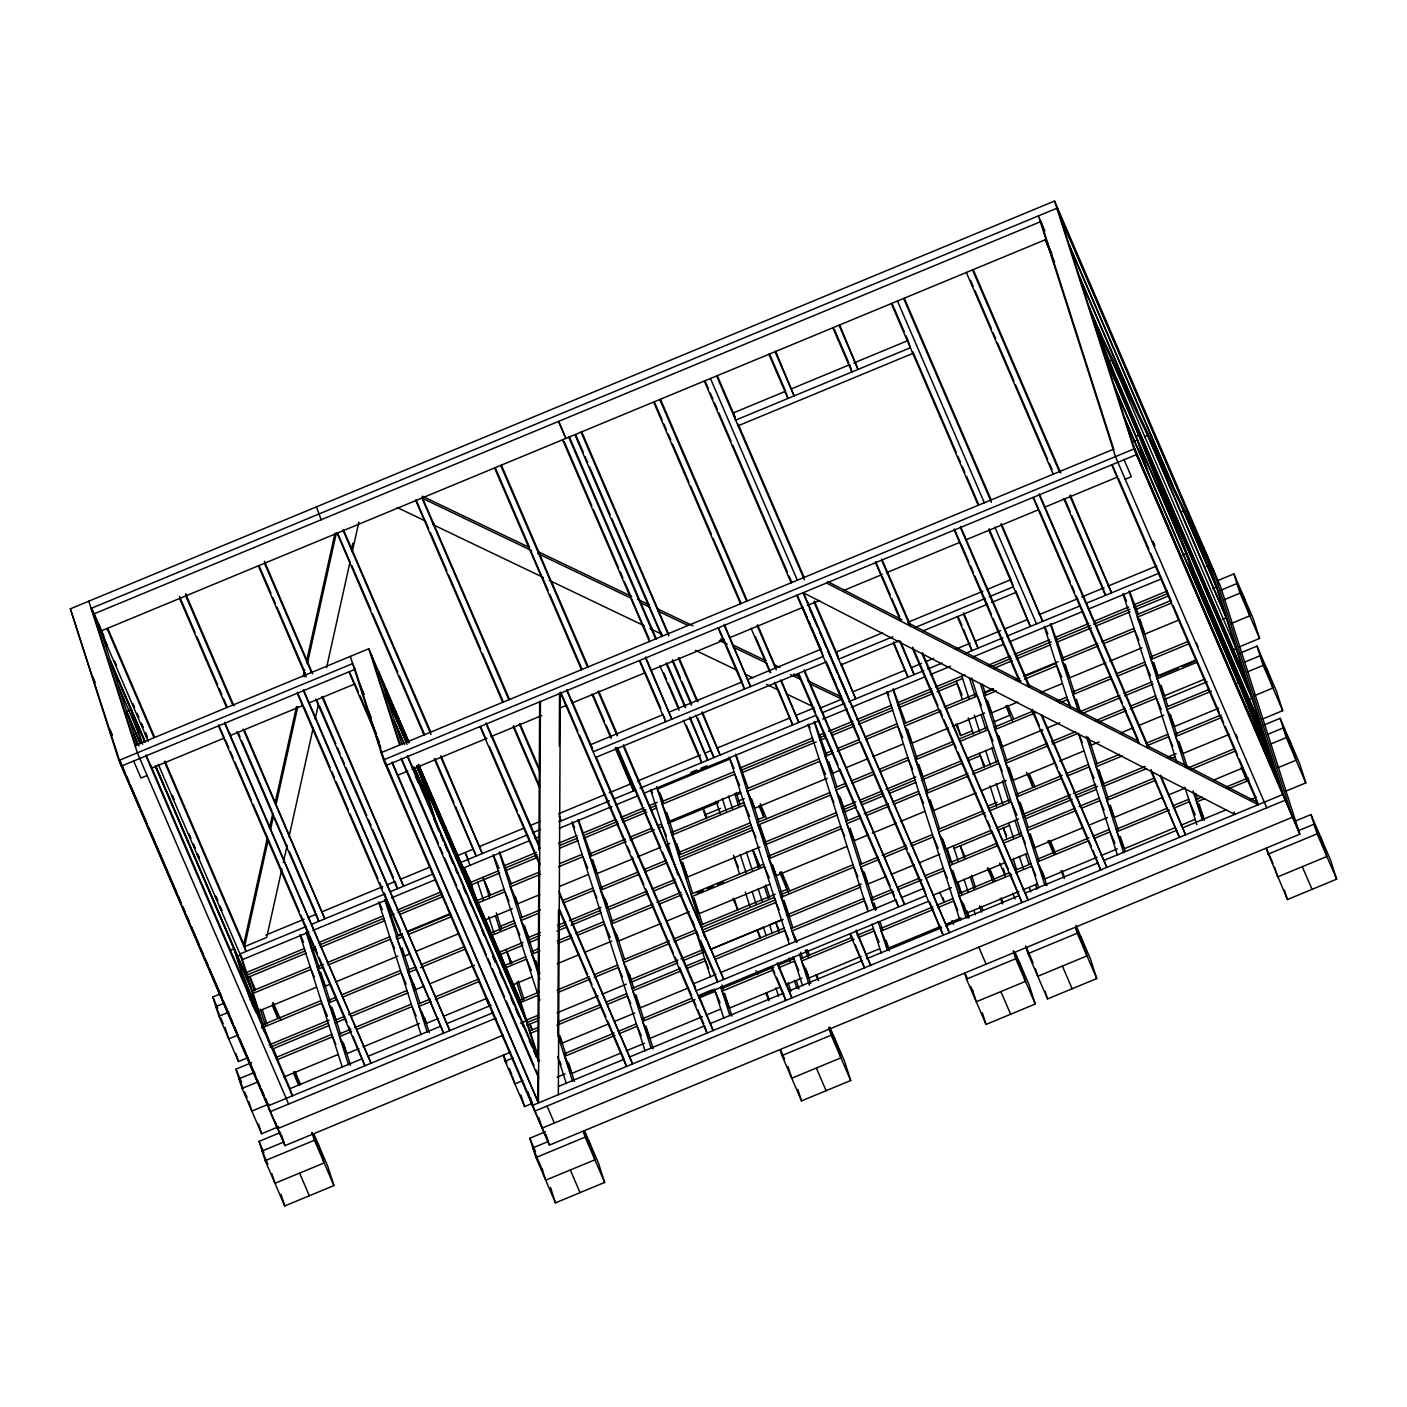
<?xml version="1.0" encoding="UTF-8"?>
<svg xmlns="http://www.w3.org/2000/svg" width="1407" height="1407" viewBox="0 0 1407 1407"><rect width="100%" height="100%" fill="white"/><g stroke="black" fill="none" stroke-linecap="round" stroke-linejoin="round"><path stroke-width="1.5" d="M537.685 1100.52L537.826 1072.011M537.879 1061.036L538.863 861.436M538.916 850.074L539.655 701.319M392.078 763.016L538.459 1102.93L540.446 701.548M557.875 1033.055L558.473 910.223M559.283 745.728L559.546 693.088M558.35 1094.681L560.32 693.299M164.39 761.715L246.102 951.431L243.78 944.22L267.541 837.147M269.44 828.582L272.765 813.598M275.139 802.887L296.525 706.525M303.191 676.538L304.615 670.119M306.515 661.554L335.024 533.06M267.84 841.685L244.554 946.612L266.679 937.449L281.892 868.928M270.689 828.846L273.538 815.99M275.913 805.296L297.774 706.789M304.422 676.802L305.372 672.528M307.289 663.963L336.273 533.341M351.451 549.592L352.876 543.172M283.317 862.509L287.116 845.378M289.015 836.813L313.251 727.595M315.15 719.03L318.474 704.045M326.565 667.639L349.851 562.712M352.225 552.001L358.873 522.015M503.301 1035.147L277.496 1128.713L118.909 760.466L70.35 608.826L1054.547 201.043L1220.432 586.279L1299.822 834.193L549.398 1145.122L383.478 759.903L350.343 656.401M93.548 614.068L1041.057 221.479M100.882 631.075L1046.351 239.313M785.546 391.269L733.346 412.902L735.65 420.13L910.347 347.74L908.605 342.323M791.561 388.789L849.793 364.659L851.903 371.958L832.874 327.778M853.82 362.988L908.025 340.529M738.095 425.793L912.774 353.421M127.246 711.203L130.921 709.673L141.544 742.826M134.544 734.049L138.238 732.519L118.434 685.93M135.054 745.604L368.792 648.75L408.98 742.052M118.909 760.466L352.647 663.612L355.092 669.292L121.354 766.129L70.35 608.826M1108.628 361.194L1111.706 359.928L1236.049 648.662L1232.374 650.192M146.047 754.908L151.727 768.116L224.047 738.165M230.08 735.65L302.523 705.646M308.555 703.148L354.828 683.96M147.119 775.486L140.964 778.036L133.647 761.029M1135.607 436.592L1138.685 435.308L1105.568 358.398M1113.148 449.378L381.174 752.675L435.59 879.023M1144.542 436.698L1147.62 435.414L1226.183 617.866L1222.507 619.397M1133.673 441.675L1137.366 440.145L1146.529 468.742M383.478 759.903L1133.936 448.956L1054.547 201.043M397.776 775.222L407.924 771.018M411.97 769.348L486.998 738.253M491.061 736.582L541.748 715.565M560.004 708.02L566.071 705.487M572.157 702.972L645.162 672.722M651.248 670.207L724.236 639.956M730.321 637.441L803.309 607.191M807.372 605.52L819.542 600.472M843.866 590.395L882.4 574.425M886.445 572.755L959.451 542.504M965.519 539.989L1038.524 509.739M1044.61 507.223L1117.598 476.973M1125.248 479.259L1131.386 476.709L1124.07 459.72M663.453 714.492L590.799 744.602L593.121 751.813L823.165 656.489L821.442 651.072M669.503 711.977L742.157 681.885L724.816 641.733M748.207 679.37L820.861 649.278M882.488 632.851L836.303 651.986L838.607 659.197L892.829 636.738M908.588 622.035L982.877 591.239M986.887 589.586L1010.982 579.596L1013.304 586.825L989.209 596.797M1180.455 512.183L1183.533 510.917L1216.316 587.053L1212.641 588.583M595.548 757.476L825.61 662.169M914.919 627.592L985.181 598.467M841.052 664.86L899.478 640.66L914.128 674.639L900.621 641.434M923.379 630.758L987.626 604.131M991.654 602.46L1015.748 592.488M265.835 935.075L304.088 919.228M308.133 917.557L316.188 914.216M322.221 911.718L382.651 886.674M386.679 885.003L394.734 881.661M400.766 879.164L428.977 867.486M457.169 855.808L473.35 849.089M479.435 846.574L524.055 828.09M530.122 825.575L540.27 821.371M558.526 813.809L605.168 794.48M609.213 792.792L631.532 783.558M637.6 781.043L700.475 754.996M704.52 753.308L710.605 750.793M716.691 748.26L789.696 718.027M795.782 715.495L814.037 707.932M852.554 691.98L905.281 670.119M911.367 667.604L921.497 663.4M925.56 661.73L933.668 658.37M955.986 649.119L970.179 643.245M976.265 640.713L1000.588 630.635M1004.651 628.964L1026.952 619.713M1039.122 614.666L1077.656 598.714M1081.702 597.025L1104.003 587.792M1108.065 586.103L1156.73 565.948M1182.478 554.974L1186.171 553.443L1195.317 582.041M230.203 950.27L233.896 948.74L250.464 1000.535M819.982 708.196L841.843 699.138L810.239 683.995M239.946 953.981L306.409 926.439M312.46 923.942L384.955 893.902M391.005 891.387L433.303 873.87M459.473 863.019L526.359 835.301M532.444 832.786L540.552 829.427M558.808 821.864L609.495 800.864M613.558 799.176L635.858 789.943M639.921 788.254L816.341 715.161M822.427 712.645L844.728 703.394M848.79 701.706L923.819 670.629M927.881 668.941L942.074 663.066M964.375 653.815L1002.91 637.863M1006.955 636.175L1079.96 605.925M1086.046 603.41L1159.051 573.159M236.64 956.707L240.333 955.195M690.855 772.461L696.905 769.963M700.932 768.292L706.982 765.777M308.854 932.102L242.391 959.644L158.235 764.265M312.882 930.449L387.4 899.565M391.427 897.895L435.73 879.533M461.918 868.682L528.803 840.981M534.889 838.449L538.934 836.778M559.212 828.371L611.939 806.528M616.002 804.839L638.303 795.606M644.388 793.091L818.786 720.824M822.831 719.135L847.172 709.058M851.235 707.387L924.223 677.136M930.308 674.604L950.587 666.215M972.905 656.963L1003.314 644.371M1009.399 641.838L1082.405 611.588M1088.49 609.073L1161.478 578.822M1206.186 566.265L1209.264 564.981L1094.417 323.592L1277.064 776.734M245.838 972.8L304.528 948.476M318.404 942.725L383.144 915.904M397.02 910.153L441.605 891.686M504.075 865.797L536.348 852.413M558.526 843.233L577.151 835.512M582.727 833.208L615.668 819.56M621.015 817.344L644.072 807.794M649.243 805.648L657.315 802.307M740.064 768.011L812.63 737.936M818.681 735.439L824.731 732.941M828.53 731.359L852.923 721.246M856.916 719.593L891.458 705.276M897.473 702.797L931.575 688.656M935.602 686.985L964.885 674.868M988.101 665.247L1010.261 656.067M1014.289 654.396L1049.64 639.745M1055.655 637.248L1088.807 623.512M1094.171 621.296L1128.713 606.98M1134.728 604.482L1167.353 590.975M661.448 801.832L734.014 771.757M246.841 975.104L305.389 950.833M311.334 948.371L315.379 946.7M319.407 945.029L384.023 918.261M389.968 915.799L394.101 914.093M398.023 912.457L442.484 894.043M468.584 883.227L498.905 870.669M504.867 868.189L537.175 854.805M559.3 845.642L577.468 838.115M585.505 834.773L617.761 821.424M621.771 819.753L645.989 809.728M649.964 808.075L656.067 805.543M740.838 770.42L813.439 740.346M819.454 737.848L825.522 735.333M831.555 732.836L853.732 723.638M859.765 721.14L892.02 707.774M898.018 705.294L932.349 691.066M938.311 688.603L962.581 678.543M990.897 666.812L1011.44 658.3M1015.502 656.612L1051.31 641.785M1055.338 640.115L1090.618 625.482M1093.608 624.251L1129.856 609.231M1133.884 607.56L1168.127 593.385M246.753 977.865L306.163 953.243M312.213 950.745L316.241 949.074M320.286 947.403L384.797 920.67M400.925 913.987L443.258 896.452M499.678 873.061L471.468 884.757L476.709 900.99M505.729 870.564L537.949 857.215M560.109 848.034L578.224 840.524M584.274 838.009L618.517 823.834M622.545 822.163L646.71 812.156M650.738 810.485L656.788 807.97M741.7 772.795L816.218 741.911M820.246 740.24L826.296 737.743M832.328 735.245L854.489 726.065M858.516 724.394L892.759 710.201M898.792 707.703L933.034 693.51M937.062 691.839L957.2 683.503L962.089 694.829M993.94 668.272L1012.213 660.71M1016.259 659.021L1050.783 644.723M1056.868 642.208L1091.392 627.891M1095.455 626.221L1129.979 611.904M1136.065 609.389L1168.549 595.935M247.949 1057.624L238.487 1061.546L218.964 1016.223L212.809 996.965L220.67 993.711M1218.145 580.423L1233.886 573.898L1253.408 619.203L1259.564 638.461L1238.758 647.097M1136.627 614.753L1170.888 600.56M1171.662 602.97L1137.384 617.163L1144.718 634.152L1178.978 619.959M252.117 991.056L310.226 966.978M509.527 884.405L539.76 871.865M559.933 863.511L582.111 854.33M824.467 753.906L832.522 750.564M838.572 748.067L858.727 739.713M864.777 737.198L897.033 723.831M223.766 1003.332L215.887 1006.603L219.14 1014.148M1221.223 590.043L1236.964 583.518L1246.725 606.171M252.891 993.465L311 969.388L314.253 976.933M317.138 966.838L323.188 964.34M327.233 962.669L389.721 936.763M476.586 900.779L504.146 889.365M540.534 874.275L510.284 886.815L517.618 903.804L539.796 894.623M558.685 866.765L582.867 856.74L587.757 868.066M589.023 854.19L625.324 839.152M629.351 837.482L651.529 828.283M657.579 825.786L661.607 824.115M819.085 758.865L746.501 788.94L753.818 805.93M833.296 752.974L825.223 756.315L832.539 773.322L840.612 769.981M837.323 751.303L859.501 742.122M865.551 739.607L897.807 726.241L902.696 737.585M903.962 723.69L938.24 709.497M944.29 706.982L976.546 693.616M1061.423 658.458L1097.724 643.421M1101.751 641.75L1134.007 628.384M740.1 792L669.539 821.231L662.205 804.241L734.788 774.167L739.677 785.493M398.163 935.163L402.191 933.492M408.241 930.994L450.574 913.442M668.132 823.306L718.485 802.447M736.934 794.797L740.961 793.126M985.006 691.998L993.131 688.639M1023.592 676.028L1058.099 661.712M321.957 967.576L317.912 969.247L325.228 986.237L329.273 984.566M328.007 965.061L390.495 939.173L394.558 948.617M402.226 934.318L396.176 936.816L396.95 939.225L402.982 936.728M408.276 931.803L450.609 914.269M477.36 903.188L504.92 891.774L508.982 901.201M626.08 841.562L589.797 856.599L597.113 873.589L633.414 858.551M630.125 839.891L654.308 829.866M658.353 828.195L662.38 826.525L666.443 835.969M941.019 711.063L904.736 726.1L912.053 743.107L948.353 728.07M947.069 708.565L977.32 696.025L981.383 705.47M983.475 693.475L993.553 689.307M1015.731 680.109L1019.758 678.438M1025.809 675.94L1056.059 663.4M1098.498 645.813L1062.197 660.85L1069.513 677.857L1105.814 662.82M1104.548 643.316L1134.781 630.776L1138.861 640.22M409.032 934.213L451.383 916.678M996.332 690.872L984.232 695.885L991.566 712.892L1017.771 702.023M1024.56 679.176L1056.815 665.81L1061.705 677.136M218.964 1016.223L228.813 1012.143M706.525 818.663L704.907 814.882L720.648 808.357M738.376 801.023L744.268 798.56M1224.301 599.663L1240.059 593.138L1233.886 573.898M743.881 802.57L671.297 832.645L678.631 849.635M316.311 987.222L258.202 1011.281L242.883 974.858M559.951 886.269L588.179 874.574M846.662 767.466L866.818 759.112M872.868 756.614L903.118 744.074M335.323 982.068L397.812 956.162M484.676 920.178L512.236 908.764M637.441 856.881L659.619 847.7M665.669 845.185L669.697 843.514M827.175 778.264L754.592 808.339L747.258 791.35L819.841 761.275L825.54 774.501M952.381 726.399L984.636 713.032M1109.842 661.149L1142.097 647.783M410.316 953.717L404.266 956.232L397.759 941.125M416.366 951.22L458.7 933.668M1039.949 692.842L1062.127 683.644M238.574 1034.813L228.725 1038.876L225.032 1027.339M262.916 1024.753L321.007 1000.676M500.118 926.439L514.047 920.67M520.309 918.103L540.481 909.749M562.659 900.55L592.892 888.028M677.787 852.853L750.371 822.778M757.968 819.595L763.878 817.15L760.167 805.595M835.248 787.603L845.326 783.435M851.376 780.92L873.554 771.74M879.604 769.224L907.832 757.529M955.828 724.271L960.717 735.597L972.518 730.708M994.169 721.721L1009.927 715.196L1006.832 705.575M1150.187 657.122L1188.493 641.24M1230.879 623.653L1249.821 615.809L1243.647 596.55M261.684 1027.989L321.781 1003.085L327.479 1016.311M327.937 1000.535L336.009 997.194M342.059 994.696L400.52 970.461M491.307 932.841L514.927 923.062M539.233 912.985L521.082 920.512L528.399 937.502M563.416 902.96L593.666 890.438L596.92 897.983M599.822 887.887L638.127 872.006M644.177 869.508L666.355 860.31M678.543 855.263L751.127 825.188M829.866 792.563L757.283 822.638L764.599 839.627M846.099 785.845L836.022 790.013L843.338 807.02M852.15 783.33L874.327 774.149M880.377 771.634L908.605 759.938L912.668 769.383M914.761 757.388L953.067 741.524M959.117 739.009L987.345 727.313M1072.222 692.156L1110.528 676.275M1116.578 673.777L1144.806 662.081M1189.267 643.65L1150.961 659.531L1158.278 676.521M336.765 999.603L328.71 1002.945L336.027 1019.934L344.609 1016.382M342.816 997.088L401.294 972.87L406.166 984.197M415.628 966.926L407.573 970.267L415.663 989.666L408.382 972.149M421.678 964.428L464.011 946.876M492.081 935.25L515.701 925.472L519.763 934.899M638.901 874.415L600.596 890.297L607.912 907.286M644.951 871.918L667.129 862.72M679.317 857.672L751.901 827.597M953.84 743.934L915.517 759.798L922.851 776.805L961.526 760.765M959.873 741.419L988.101 729.723L992.99 741.049M994.257 727.173L1032.562 711.309M1056.763 701.284L1066.84 697.098M1111.301 678.684L1072.996 694.548L1080.312 711.555L1076.373 699.261M1117.351 676.169L1145.579 664.473L1150.451 675.817M408.329 972.677L416.402 969.335M420.429 967.664L464.785 949.285M1035.359 712.874L995.03 729.582L1002.347 746.572M1059.541 702.849L1067.614 699.508L1070.059 705.171M1156.361 676.38L1196.671 659.672M269.001 1044.979L329.097 1020.075M527.203 937.994L540.499 932.489M557.453 925.472L565.72 922.042M569.554 920.459L600.982 907.427M841.509 807.776L855.702 801.884M859.466 800.337L882.119 790.945M886.129 789.292L915.922 776.945M1159.878 675.852L1178.433 668.167M1182.197 666.619L1194.561 661.483M1197.445 662.081L1157.117 678.772L1164.451 695.779L1204.761 679.071M270.056 1047.265L328.499 1023.065M348.637 1014.711L407.08 990.493M499.397 952.24L523.017 942.461M527.994 940.404L540.165 935.356M558.227 927.864L566.353 924.505M572.35 922.025L600.578 910.329M606.61 907.832L646.939 891.123M652.268 888.907L675.149 879.428M763.966 842.635L836.549 812.543M842.582 810.045L854.682 805.033M860.715 802.535L882.893 793.355M888.925 790.857L915.148 779.988M967.207 758.426L993.412 747.557M1079.222 711.995L1119.831 695.181M1123.894 693.493L1152.315 681.709M272.852 1048.848L329.291 1025.457M335.341 1022.942L345.418 1018.774M351.469 1016.276L407.907 992.885M413.957 990.37L424.035 986.201M429.768 983.827L474.44 965.308M500.646 954.456L522.806 945.275M528.839 942.778L538.916 938.592M557.049 931.082L567.109 926.914M571.136 925.243L601.352 912.721M609.407 909.397L647.677 893.533M653.727 891.036L675.87 881.855M685.948 877.687L759.991 846.996M764.828 844.991L837.323 814.952M843.373 812.455L855.456 807.442M861.506 804.945L883.649 795.764M889.699 793.267L915.869 782.415M921.919 779.9L962.195 763.21M968.245 760.712L980.327 755.7L984.39 765.144M1000.817 747.223L1042.675 729.864M1046.702 728.21L1059.7 722.811M1082.036 713.56L1120.605 697.573M1124.668 695.902L1153.089 684.119M278.639 1126.69L261.614 1133.761L242.092 1088.438L235.919 1069.179L251.677 1062.654M1239.303 653.446L1257.014 646.094L1276.536 691.417L1282.692 710.676L1261.868 719.294M275.702 1057.624L331.806 1034.374M531.107 951.8L539.162 948.459M557.313 940.931L571.418 935.092M575.463 933.421L603.691 921.726M846.047 821.301L860.152 815.462M864.179 813.791L888.38 803.766M892.407 802.096L918.63 791.226M276.476 1060.034L332.58 1036.783L335.833 1044.328M338.735 1034.233L350.818 1029.221M354.863 1027.55L411.319 1004.158M504.075 965.73L525.726 956.76M539.936 950.868L531.881 954.21L539.198 971.199M558.087 943.341L572.192 937.502M578.242 934.987L604.465 924.135L610.146 937.343M610.603 921.585L652.954 904.033M656.981 902.362L681.181 892.337M768.081 856.335L840.665 826.261M860.926 817.872L846.803 823.711L854.137 840.718L868.242 834.861M866.976 815.357L889.154 806.176M893.181 804.505L919.387 793.636L923.467 803.08M925.542 791.086L967.893 773.551M973.925 771.036L998.126 761.011M1095.103 720.841L1125.354 708.301M1131.404 705.804L1155.604 695.779M351.592 1031.63L339.492 1036.642L346.825 1053.632L358.908 1048.62M357.642 1029.115L412.075 1006.568L416.155 1016.012M418.231 1004.018L430.331 999.005M436.381 996.49L478.714 978.955M504.849 968.139L526.499 959.152L531.371 970.496M653.727 906.442L611.377 923.994L618.693 940.984L661.044 923.449M659.76 903.945L681.938 894.746M968.649 775.961L926.316 793.495L933.632 810.485L975.983 792.95M972.694 774.29L998.9 763.421L1002.153 770.983M1005.055 760.87L1047.388 743.336M1051.416 741.665L1075.616 731.64M1097.9 722.407L1126.128 710.711M1130.155 709.04L1156.361 698.171L1161.25 709.515M254.755 1072.275L239.014 1078.8L243.077 1088.244M1244.351 662.257L1260.092 655.732L1269.853 678.385M431.105 1001.415L419.005 1006.427L426.321 1023.417L438.421 1018.404M435.132 999.744L479.488 981.365M1048.162 745.745L1005.829 763.28L1013.146 780.269L1055.479 762.735M1052.19 744.074L1078.413 733.205L1082.475 742.65M691.03 894.254L763.614 864.179M697.292 893.005L703.342 890.508M707.369 888.837L713.402 886.322M717.429 884.669L723.479 882.154M1164.468 699.437L1207.118 681.762M242.092 1088.438L257.833 1081.913M1247.429 671.878L1263.169 665.353L1257.014 646.094M1166.227 707.176L1208.56 689.641M1211.339 691.206L1166.983 709.585L1174.317 726.592L1218.673 708.213M283.792 1077.023L337.891 1054.599M557.33 963.689L579.508 954.491M585.558 951.994L611.781 941.125M872.27 833.19L896.47 823.165M900.498 821.495L924.698 811.47M1235.311 683.943L1238.389 682.659L1125.354 420.201M362.953 1046.949L419.409 1023.557M512.166 985.129L531.846 976.968M667.094 920.934L689.272 911.754M846.733 846.504L776.172 875.734L768.855 858.745L841.439 828.67L844.675 836.215M982.016 790.435L1006.216 780.428M1099.166 741.911L1091.111 745.253L1087.857 737.69M1121.344 732.713L1133.444 727.7M1139.494 725.203L1163.695 715.178M444.471 1015.907L486.804 998.354M1059.506 761.064L1083.707 751.039M769.699 884.423L699.121 913.653L691.804 896.664L764.388 866.589L769.277 877.915M145.959 755.946L292.339 1095.842L290.035 1088.631L362.355 1058.662M368.388 1056.165L440.813 1026.143M446.863 1023.645L491.113 1005.302M268.878 1104.038L251.853 1111.09L248.775 1101.47M519.57 1000.201L539.057 992.093M700.897 925.067L775.187 894.254M779.425 892.495L787.005 889.365L781.448 872.023M987.626 806.229L997.088 802.307M1015.836 794.568L1062.215 775.363M1066.242 773.692L1088.42 764.493M1254.006 695.849L1272.93 688.005L1266.775 668.765M493.435 1012.53L267.735 1106.043L265.747 1099.817M1248.255 699.824L1251.949 698.294L1150.557 462.85M520.344 1002.611L538.054 995.259L539.69 999.04M622.932 960.102L669.31 940.878M673.337 939.208L695.515 930.027M780.41 894.852L852.994 864.777M937.871 829.602L982.227 811.223M988.277 808.708L1010.455 799.528M1060.966 778.599L1016.61 796.978L1023.927 813.967M1067.016 776.101L1089.194 766.903L1094.083 778.229M1095.35 764.353L1119.532 754.328M1145.755 743.476L1167.933 734.278M557.066 990.106L589.34 976.739M595.39 974.242L617.567 965.044M668.061 944.115L623.706 962.494L631.022 979.501M674.111 941.617L696.289 932.419M859.906 864.637L878.056 857.109M882.101 855.438L906.284 845.414M910.311 843.743L932.489 834.562M985.023 812.789L938.645 832.012L945.961 849.001M989.051 811.118L1011.228 801.937L1016.927 815.145M1122.329 755.911L1096.123 766.762L1103.44 783.752M1146.529 745.886L1168.707 736.688L1172.77 746.132M1174.845 734.137L1221.223 714.932M702.515 930.062L775.099 899.988M495.88 1018.193L270.179 1111.706L266.099 1098.955M557.84 992.515L590.096 979.149M594.141 977.478L618.324 967.453L622.404 976.898M878.83 859.519L860.679 867.046L867.996 884.036M884.88 857.021L907.058 847.823M911.085 846.152L933.263 836.972L938.152 848.298M1221.997 717.341L1175.619 736.547L1182.935 753.536L1229.313 734.331M525.69 1020.409L538.617 1015.063M1022.801 814.442L1070.604 794.638M1073.506 793.425L1095.807 784.191M520.572 1023.1L526.095 1020.796L416.578 766.516M526.728 1022.713L538.934 1017.666M629.633 980.081L678.051 960.014M680.882 958.835L703.606 949.426M786.32 915.148L861.348 884.071M944.502 849.617L991.126 830.288M996.367 828.125L1018.545 818.927M1023.047 817.062L1070.217 797.523M1075.405 795.377L1097.548 786.196M1101.575 784.526L1145.245 766.428M1167.564 757.195L1176.094 753.642M526.886 1025.369L537.597 1020.937M557.102 1012.847L598.116 995.857M602.161 994.186L626.361 984.161M630.406 982.491L676.802 963.25M682.852 960.752L705.048 951.554M711.098 949.039L763.561 927.319M769.594 924.804L781.747 919.773M787.832 917.258L860.803 887.008M866.888 884.493L886.146 876.508M891.211 874.415L914.374 864.813M919.598 862.667L939.858 854.26M954.122 848.351L991.689 832.786M997.616 830.323L1009.487 825.417M1025.826 818.645L1072.152 799.457M1076.179 797.787L1096.317 789.433M1104.372 786.091L1146.67 768.574M1170.835 758.566L1174.863 756.896M783.189 919.404L710.605 949.479L708.161 943.798M313.954 1134.218L327.778 1166.315L333.934 1185.573L284.724 1205.957L265.22 1160.634L259.046 1141.376L280.697 1132.406M1264.383 724.834L1280.141 718.309L1299.646 763.632L1305.819 782.89L1284.996 791.508M529.437 1031.014L537.316 1027.743M632.042 988.488L680.425 968.438M686.475 965.941L704.626 958.413M713.525 957.34L784.086 928.11M530.21 1033.406L538.072 1030.153M558.174 1022.045L600.508 1004.51M606.558 1001.995L626.713 993.641M681.199 970.848L632.798 990.897L640.132 1007.904L688.515 987.855M687.249 968.35L705.382 960.823L708.636 968.385M1026.635 828.266L1075.018 808.216M1079.046 806.545L1099.219 798.191M716.321 958.923L784.86 930.519L788.922 939.964M556.926 1025.281L601.281 1006.902M607.332 1004.405L627.487 996.05L630.741 1003.596M791.191 928.55L863.775 898.475M948.652 863.265L997.053 843.215M1003.085 840.7L1021.236 833.19M1075.792 810.625L1027.409 830.675L1034.725 847.665L1083.109 827.615M1081.842 808.128L1099.993 800.601L1104.055 810.045M1106.131 798.05L1154.531 778.001M997.809 845.625L949.426 865.674L956.742 882.664L1005.143 862.614M1003.859 843.11L1022.01 835.6L1025.263 843.145M870.704 898.334L890.86 889.98M896.91 887.465L919.088 878.285M925.138 875.77L943.288 868.26M1155.305 780.41L1106.904 800.46L1114.221 817.449L1162.622 797.4M283.774 1142.044L262.124 1151.014L267.822 1164.222M1267.478 734.454L1283.219 727.929L1292.98 750.599M1187.965 767.958L1234.344 748.753M893.656 891.546L871.478 900.744L875.541 910.171M897.684 889.875L921.884 879.85M925.912 878.179L944.062 870.669L947.316 878.214M1190.762 769.541L1235.117 751.162M269.405 1109.296L284.935 1145.65L510.618 1052.137M265.22 1160.634L314.429 1140.25L311.949 1132.547M532.198 1103.422L524.635 1106.57L505.113 1061.247L512.975 1057.976M1270.556 744.092L1286.297 737.567L1280.141 718.309M715.97 974.471L693.757 983.669L696.078 990.88L926.123 895.573L923.819 888.345L901.623 897.543M722.02 971.956L895.556 900.058M608.598 1023.909L562.22 1043.115L558.157 1033.67M614.648 1021.394L634.803 1013.04M1089.159 825.118L1107.309 817.59M1011.176 860.099L1027.321 853.416M1168.672 794.902L1184.8 788.219M933.228 895.169L951.378 887.659M1214.206 779.847L1242.434 768.152M641.803 1019.02L692.209 998.126M700.281 994.784L712.382 989.772M698.523 996.543L928.567 901.236M563.82 1053.949L614.226 1033.055M618.253 1031.384L636.404 1023.874M721.299 988.752L773.727 967.031M777.754 965.36L793.882 958.677M695.005 999.709L642.577 1021.429L649.893 1038.419L702.322 1016.698M699.033 998.038L715.161 991.355L720.05 1002.681M1036.66 859.554L1089.071 837.833M1093.098 836.163L1109.244 829.479M614.982 1035.464L564.594 1056.358L571.91 1073.348L620.294 1053.298M619.027 1033.793L637.16 1026.283L641.24 1035.728M772.478 970.267L722.072 991.161L729.389 1008.151L779.795 987.274M778.528 967.77L794.656 961.087L798.719 970.531M800.829 958.624L851.235 937.748M857.285 935.233L873.413 928.55M958.448 893.832L1008.854 872.938M1014.904 870.441L1031.032 863.757M1087.822 841.087L1037.416 861.963L1044.75 878.953L1097.161 857.232M1093.872 838.572L1110 831.889L1114.889 843.215M1116.156 829.339L1166.561 808.462M1172.611 805.947L1188.739 799.264M854.031 939.313L801.603 961.034L808.919 978.041L861.348 956.32M858.059 937.642L874.187 930.959L879.076 942.285M880.413 928.638L932.841 906.917M936.869 905.246L952.996 898.563M1011.633 874.521L959.222 896.241L966.539 913.231L1018.949 891.51M1015.678 872.85L1031.806 866.167L1035.869 875.611M1169.358 810.027L1116.929 831.748L1124.246 848.738L1174.652 827.861M1173.385 808.357L1189.513 801.673L1195.211 814.899M1195.809 799.616L1201.859 797.101M1226.06 787.076L1248.238 777.895M933.597 909.327L881.187 931.047L888.503 948.037L940.931 926.316M937.642 907.656L953.77 900.972L957.833 910.417M522.736 1080.646L514.874 1083.9L512.394 1076.197M1278.347 767.554L1296.058 760.22L1289.885 740.961M1204.656 798.666L1196.583 802.008L1203.9 819.015M1228.839 788.641L1249.011 780.287M706.349 1015.027L720.472 1009.171M557.225 1077.146L565.104 1073.875M626.344 1050.8L644.494 1043.273M785.845 984.759L801.972 978.076M1101.189 855.562L1117.334 848.878M865.375 954.649L879.498 948.793M1022.995 889.84L1037.1 884.001M1180.702 825.346L1194.807 819.507M946.964 923.819L961.087 917.962M558.386 1086.485L623.266 1059.612M629.351 1057.079L704.379 1026.002M710.465 1023.487L783.453 993.236L776.541 977.249M789.538 990.721L862.526 960.471M866.589 958.783L941.617 927.705M945.662 926.017L1018.668 895.784M1024.753 893.252L1097.741 863.019M1103.827 860.486L1176.815 830.253M1182.9 827.721L1226.077 809.816M1249.821 800.003L1256.328 797.294M584.679 1131.087L598.503 1163.202L604.658 1182.443L555.466 1202.844L535.944 1157.521L529.771 1138.263L545.511 1131.738M1295.214 821.108L1310.972 814.583L1330.477 859.906L1336.65 879.164L1287.44 899.548L1266.071 848.456M548.607 1141.358L532.848 1147.883L542.61 1170.554M1298.309 830.728L1314.05 824.203L1323.811 846.873M535.944 1157.521L585.154 1137.12L583.307 1131.351M829.901 1027.251L844.552 1061.247L850.707 1080.506L801.498 1100.89L781.975 1055.567L831.185 1035.183L828.723 1027.479M1015.256 952.68L1029.08 984.794L1035.253 1004.035L986.043 1024.437L966.521 979.114L1015.731 958.73L1013.269 951.026M1075.95 925.314L1090.583 959.293L1096.756 978.551L1047.547 998.952L1028.025 953.629L1077.234 933.228L1075.388 927.459M1267.918 854.225L1317.128 833.841L1310.972 814.583M422.241 496.179L528.926 547.253M501.472 465.365L538.775 551.984L631.655 596.445M637.582 599.294L649.436 604.975M657.333 608.756L692.895 625.781M720.56 639.024L724.517 640.924M732.414 644.705L766.006 660.78M773.903 664.561L779.83 667.41M793.654 674.023L799.581 676.873M807.495 680.654L841.069 696.729L843.391 703.957M423.015 498.588L531.67 550.612M537.597 553.443L630.459 597.922M640.326 602.653L650.21 607.367M658.107 611.166L687.742 625.341M719.364 640.484L727.261 644.265M733.188 647.114L766.762 663.189M790.47 674.533L800.354 679.264M397.143 507.487L424.808 520.731M432.705 524.53L543.348 577.503M549.275 580.352L644.125 625.763M650.052 628.595L661.906 634.276M695.498 650.351L736.987 670.224M744.883 674.006L752.798 677.805M766.622 684.418L778.476 690.098M786.39 693.88L812.068 706.173M827.685 581.601L901.905 619.731M907.761 622.738L1021.042 680.935M1026.899 683.943L1138.228 741.12L1139.002 743.529L1033.019 497.445M1148.006 746.132L1257.366 802.324M826.507 583.008L1258.139 804.734L1256.416 799.317M803.186 592.681L1234.818 814.389L1234.045 811.98M1091.621 314.851L1206.45 556.24L1060.069 216.326M1240.059 593.138L1259.564 638.461M1263.169 665.353L1282.692 710.676M1286.297 737.567L1305.819 782.89M1206.573 554.692L1213.889 571.682M1058.521 211.525L1066.612 230.924M1208.121 559.494L1056.85 208.254L91.121 608.404L148.192 741.26M1069.162 244.73L1173.35 486.646M1186.33 516.809L1215.56 584.644M1069.936 247.14L1170.536 480.754M1079.028 275.543L1137.436 411.161M1150.416 441.306L1225.427 615.457M1079.802 277.953L1134.622 405.251M1317.128 833.841L1336.65 879.164M1088.895 306.357L1101.523 335.657M1098.761 337.152L1104.442 350.361M1116.314 377.903L1245.16 677.066M1099.535 339.562L1108.329 359.999M1120.201 387.541L1245.916 679.475M1103.246 351.17L1127.042 406.412M1138.914 433.954L1249.645 691.083M1104.02 353.579L1130.929 416.05M1142.783 443.592L1250.401 693.493M1104.794 355.989L1134.816 425.688M1146.67 453.23L1251.175 695.885M1114.661 386.784L1184.501 548.976M1196.372 576.518L1261.041 726.698M1115.434 389.194L1188.598 559.107L1197.762 587.704M1200.241 586.156L1261.815 729.107M1192.714 571.946L1209.088 609.952M1220.942 637.494L1265.913 741.894M1193.488 574.355L1212.975 619.59M1224.829 647.132L1266.687 744.303M1044.909 231.012L1038.401 215.904L1115.47 456.607L1266.757 807.847M1124.58 417.791L1234.502 673.038M1246.373 700.58L1270.978 757.705M1250.26 710.201L1271.735 760.114M1046.72 241.775L1051.908 253.84M1045.084 239.841L1054.652 262.036M1133.673 446.195L1280.071 786.108M1134.447 448.604L1280.845 788.518M1135.607 452.21L1281.988 792.123M1284.415 797.787L1299.048 831.783M1133.936 448.956L1299.822 834.193M1302.284 866.694L1312.045 889.347M1152.966 541.466L1154.707 545.511M1152.861 541.853L1154.602 545.898M1196.319 642.77L1198.061 646.815M1235.909 734.419L1237.65 738.446M1152.28 541.431L1154.021 545.476M1118.495 478.626L1148.921 549.275M1150.662 553.303L1171.521 601.739M1173.262 605.784L1219.324 712.751M1221.065 716.779L1223.668 722.829M1225.409 726.874L1237.58 755.119M1239.321 759.164L1255.835 797.505M1112.656 465.664L1117.527 477.008M1111.759 464.82L1258.139 804.734M1241.15 767.395L1246.848 780.604L1242.539 767.132M1266.458 848.368L1272.966 863.476M1129.452 591.098L1138.474 614.701M1139.054 620.417L1143.944 631.761M1123.314 593.648L1126.567 601.194M1152.632 662.785L1157.504 674.111M1168.654 712.839L1173.544 724.183M973.275 269.827L1060.755 472.981M1070.287 495.106L1111.583 592.839L1069.848 495.95M972.501 269.915L1059.418 471.732M1197.445 803.379L1203.143 816.605M970.584 280.433L973.187 286.465M974.91 290.493L991.372 328.693M993.096 332.72L995.699 338.753M997.44 342.78L1013.884 380.998M1015.625 385.026L1047.67 459.438M1049.411 463.466L1052.014 469.498M1064.993 499.661L1070.199 511.726M1071.923 515.753L1102.244 586.156M966.363 272.466L1053.28 474.282M1063.71 498.5L1105.427 595.372L1103.106 588.161M1148.481 746.853L1039.263 493.857M1160.652 775.116L1185.556 834.808L1160.283 776.101M1039.175 494.895L1148.305 748.313L1147.532 745.903M1039.773 511.251L1070.182 581.9M1071.923 585.928L1074.526 591.978M1076.267 596.023L1088.438 624.268M1090.179 628.313L1117.985 692.895M1119.726 696.922L1122.346 702.99M1124.07 707.018L1137.982 739.308M1151.014 769.594L1179.418 837.358L1150.979 771.317M1033.916 498.289L1038.806 509.633M1050.73 623.723L1063.745 659.795M1063.868 664.122L1068.757 675.448M904.384 298.39L991.003 499.503M1001.397 523.65L1042.675 621.384L1000.957 524.494M903.611 298.46L991.407 502.299M1044.574 626.273L1047.828 633.818M1087.892 737.18L1090.337 742.843M897.455 301.01L984.372 502.827M994.819 527.045L1036.537 623.917M1097.794 770.016L1102.666 781.36M1109.384 805.613L1113.465 815.04M892.073 303.472L904.209 331.63M905.932 335.657L908.535 341.69M912.862 351.75L956.18 452.315M957.903 456.343L960.506 462.375M962.23 466.385L964.833 472.435M966.574 476.445L978.692 504.603M989.086 528.751L1010.736 579.033M1015.942 591.098L1030.381 626.467L988.664 529.595M891.317 303.56L978.234 505.377M1119.409 836.901L1123.472 846.346M1029.766 686.634L960.524 526.482M1041.936 714.897L1106.834 867.433L1041.145 714.897M960.436 527.519L1029.168 687.108L1028.394 684.699M961.034 543.876L968.86 562.044M970.601 566.071L973.204 572.139M974.945 576.167L991.46 614.507M993.184 618.552L1019.266 679.106M1032.298 709.374L1039.263 725.52M1041.004 729.547L1057.519 767.905M1059.242 771.933L1087.066 836.514M1088.807 840.559L1091.41 846.609M1093.151 850.655L1100.679 869.983L1031.823 710.13M954.368 529.032L960.066 542.24M954.28 530.07L1019.864 682.325L1019.09 679.933M1007.817 705.382L1013.515 718.608M1005.847 705.769L1012.354 720.876M839.592 324.683L858.059 369.408L839.029 325.228M963.725 612.924L978.094 648.135L963.461 614.138M1029.308 773.815L1035.007 787.041M1028.341 774.008L1029.959 777.79M1026.53 772.302L1033.037 787.41L1028.728 773.938M834.298 329.22L848.738 362.76M958.431 617.48L961.878 625.464M963.602 629.474L971.938 650.685L957.305 616.688M1055.69 853.574L1049.991 840.366L1054.318 853.838M1049.024 840.542L1053.087 849.986M1048.039 840.735L1053.72 853.961M1061.054 870.951L1064.29 878.496M985.902 699.138L990.792 710.482M996.701 732.836L1000.764 742.28M1008.309 768.433L1012.372 777.878M1075.775 927.389L1083.918 946.26M1077.234 933.228L1096.756 978.551M1019.09 802.131L1023.153 811.575M1029.08 833.929L1033.952 845.273M1039.087 865.217L1043.976 876.561M1006.585 835.512L1003.332 827.967L1006.638 838.326M1062.391 966.099L1072.152 988.752M910.171 624.409L881.784 559.107M922.341 652.655L1028.095 900.058L922.007 653.71M881.697 560.144L910.03 625.922L909.256 623.512M875.629 561.657L881.327 574.865M882.295 576.501L890.121 594.669M891.862 598.696L899.689 616.864M912.721 647.132L937.924 705.663M939.665 709.708L942.268 715.758M944.009 719.786L956.18 748.049M957.921 752.077L985.727 816.676M987.468 820.703L990.071 826.753M991.812 830.798L1008.327 869.139M1010.068 873.184L1021.939 902.591L912.686 648.926M875.559 562.694L900.726 621.138L899.952 618.728M999.638 863.019L1005.337 876.227M1012.653 893.234L1015.098 898.897M775.626 351.205L794.093 395.912L775.064 351.732M1026.565 947.773L1033.072 962.88M769.471 353.737L785.616 391.252M893.603 641.979L907.972 677.189L893.339 643.192M768.908 354.283L787.938 398.462L786.196 393.045M990.123 869.632L994.995 880.958M988.312 867.926L991.566 875.471M987.327 868.101L993.025 881.327M1000.342 898.317L1002.786 903.998M1013.462 950.974L1022.397 971.762M1015.731 958.73L1035.253 1004.035M893.252 688.955L905.598 722.952M965.149 857.127L960.278 845.8L964.252 858.235M905.598 727.472L911.279 740.698M887.113 691.505L888.732 695.287M916.379 761.169L922.077 774.395M941.125 837.147L945.205 846.592M1000.887 991.583L1010.648 1014.236M961.702 901.377L965.765 910.821M978.797 947.175L986.114 964.182M717.377 375.862L734.964 416.683M738.165 424.123L803.995 576.993M814.389 601.123L837.921 655.75M841.245 663.471L855.685 698.857L813.967 601.985M939.753 892.284L943.816 901.711M951.959 920.6L953.577 924.381M716.62 375.933L804.399 579.772M803.872 593.613L949.356 932.665L802.975 592.769M710.465 378.483L797.382 580.317M809.553 608.563L817.379 626.731M819.982 632.781L821.723 636.826M823.464 640.853L826.067 646.903M827.808 650.949L837.376 673.144M839.1 677.189L848.667 699.385M965.061 973.257L967.506 978.92M970.76 986.483L973.187 992.146M803.555 609.125L807.038 617.198M808.779 621.226L820.949 649.489M826.155 661.589L836.585 685.807M838.326 689.852L859.185 738.288M860.926 742.333L906.987 849.283M908.729 853.328L923.502 887.641M929.587 901.764L943.2 935.215L796.819 595.319M705.083 380.963L708.548 389M710.271 393.028L712.874 399.06M714.615 403.088L717.201 409.12M718.942 413.13L731.06 441.288M732.801 445.315L787.375 572.033M789.098 576.061L791.701 582.093M797.716 596.163L809.887 624.321M811.628 628.349L821.143 650.474M827.21 664.544L841.069 696.729M704.309 381.033L791.226 582.867M804.364 669.89L904.595 904.49L804.083 671.086M799.088 674.463L815.55 712.681M817.274 716.708L838.08 765.003M839.803 769.031L856.283 807.249M858.006 811.276L890.068 885.724M891.809 889.752L894.395 895.784M797.927 673.636L898.44 907.04L896.136 899.812M814.53 721.58L826.876 755.577M826.894 759.587L831.783 770.913M808.374 724.13L809.992 727.911M838.502 795.166L841.755 802.711M849.3 828.864L853.363 838.308M660.534 399.43L747.205 600.666M757.599 624.814L775.697 667.463M781.483 680.882L798.842 722.407L780.586 680.021M833.894 802.518L830.64 794.973L758.056 825.047L765.373 842.037M659.76 399.5L746.677 601.317M757.107 625.535L776.242 669.943M861.541 868.4L867.24 881.626M871.513 900.216L875.576 909.661M654.343 401.91L662.134 419.954M663.858 423.964L666.443 429.997M668.167 434.007L670.77 440.022M672.493 444.032L688.902 482.144M690.644 486.154L711.379 534.308M713.103 538.318L740.75 602.513M755.436 636.615L765.795 660.692M778.229 689.536L792.686 724.957L774.43 682.571M766.569 663.102L770.702 672.669M774.817 682.254L778.124 689.922M653.622 402.05L740.539 603.867M750.969 628.085L770.086 672.493M857.83 876.614L853.768 867.187L781.184 897.261L788.5 914.251M867.802 908.43L864.549 900.885L791.965 930.959L796.854 942.285M856.247 930.08L870.616 965.29L855.984 931.311M724.324 624.356L750.582 686.563L724.236 625.394M850.971 934.635L853.557 940.632M855.263 944.625L864.478 967.84L849.828 933.861M718.977 628.788L723.866 640.115M718.08 627.927L744.426 689.113L742.703 683.696M760.149 803.555L766.657 818.663M758.989 805.824L763.878 817.15M735.791 754.205L748.137 788.201M781.641 871.988L789.784 890.877M780.656 872.182L783.91 879.727M779.671 872.358L788.623 893.128M733.997 768.433L729.934 759.006L657.35 789.081L663.049 802.289M768.89 858.217L775.398 873.325M749.544 816.306L744.655 804.962L672.071 835.037L679.388 852.044M807.213 949.866L809.641 955.529M805.244 950.235L808.497 957.78M815.814 974.787L818.258 980.45M581.795 432.055L668.712 634.487M679.071 657.896L697.995 701.864M702.304 711.854L720.103 755.031L701.847 712.645M755.928 837.552L752.675 830.007L680.091 860.082L687.407 877.071M781.219 896.734L786.918 909.96M581.038 432.125L668.817 635.964M678.385 658.159L696.641 700.545M792.827 932.313L796.89 941.758M575.604 434.482L583.36 452.509M585.083 456.519L587.669 462.516M589.392 466.526L610.093 514.593M611.816 518.603L648.908 604.711M660.463 631.55L662.205 635.577M672.616 659.742L680.408 677.857M682.149 681.885L691.681 704.045M697.766 718.15L713.947 757.582L695.691 715.196M649.682 607.12L661.237 633.959M804.083 966.187L808.146 975.631M574.883 434.675L661.8 636.492M672.229 660.71L691.347 705.118M775.89 901.166L774.255 897.402L701.671 927.477L703.307 931.241M779.109 909.96L775.855 902.397L703.271 932.472L706.525 940.034M753.589 851.376L760.061 866.993L752.745 850.004M828.916 1027.444L837.868 1048.215M831.185 1035.183L850.707 1080.506M569.501 437.172L656.489 639.147M666.812 663.102L685.719 707M690.01 716.99L707.791 760.132L689.553 717.746M568.727 437.225L655.644 639.042M666.074 663.26L685.191 707.651M778.986 929.816L775.732 922.271L779.056 932.612M564.172 441.605L591.802 505.764M593.525 509.774L618.552 567.9M620.294 571.91L622.879 577.925M624.602 581.935L630.653 595.97M643.069 624.814L649.137 638.884M663.84 673.056L666.443 679.089M668.167 683.098L678.561 707.229M686.352 725.308L698.47 753.448M631.426 598.38L642.981 625.218M562.571 439.758L649.489 641.592M659.918 665.81L679.053 710.201M683.397 720.296L701.653 762.682L699.332 755.453M734.278 857.654L738.358 867.099M777.526 962.705L791.895 997.915L777.244 963.936M645.584 656.963L671.842 719.188L645.496 658.001M760.554 937.449L757.3 929.904L759.956 938.188M816.341 1068.036L826.102 1090.689M645.215 672.335L660.798 708.495M772.232 967.26L774.817 973.257M640.255 661.413L645.127 672.739M639.341 660.551L665.704 721.738L663.963 716.321M703.447 809.025L706.701 816.588M771.106 966.468L785.739 1000.465L783.418 993.254M732.906 898.422L737.796 909.749L734.7 900.111M756.034 970.619L757.652 974.4M765.795 993.289L769.049 1000.834M780.533 1049.728L784.596 1059.154M659.496 792.493L662.75 800.055M659.021 792.334L663.084 801.779M650.896 789.38L652.531 793.161M681.85 862.298L684.294 867.961M681.797 862.808L685.877 872.252M681.762 863.335L686.634 874.662M623.53 744.831L723.761 979.413L623.231 746.009M551.192 580.81L588.284 666.936M598.643 690.978L617.62 735.034M551.104 581.214L538.775 551.984M500.699 465.4L587.616 667.235M598.045 691.453L617.163 735.843M617.374 747.381L642.507 805.719M644.23 809.746L660.692 847.981M662.433 852.009L694.495 926.457M696.236 930.484L698.822 936.517M700.563 940.544L715.284 974.752M723.743 994.415L728.615 1005.741M617.093 748.559L717.605 981.963L715.864 976.546M495.246 467.704L529.648 547.604M530.421 550.014L541.976 576.852M542.944 578.47L548.132 590.535M549.873 594.563L581.918 668.993M593.191 695.128L604.447 721.281M606.171 725.308L611.377 737.374M615.703 747.434L633.607 790.875L615.369 748.489M494.543 467.951L581.46 669.785M591.89 694.003L611.025 738.394M571.77 700.405L592.628 748.841M596.111 756.913L695.392 987.433M698.681 995.066L713.156 1030.54L566.775 690.626M566.845 689.588L572.543 702.814M566.493 704.977L577.785 731.218M579.526 735.245L625.587 842.213M627.329 846.24L629.949 852.308M631.673 856.335L643.843 884.598M645.584 888.626L673.408 953.207M675.131 957.252L677.752 963.303M679.493 967.348L691.646 995.593M693.387 999.638L696.008 1005.688M697.731 1009.716L703.817 1023.856M560.707 692.138L566.388 705.364M560.619 693.176L707 1033.09L704.696 1025.861M578.312 819.454L591.327 855.526M591.468 859.853L596.339 871.179M572.174 822.005L574.601 827.668M601.44 891.669L607.138 904.877M613.047 927.248L617.919 938.575M625.376 965.765L630.266 977.091M422.663 498.412L509.475 699.367M519.834 723.444L539.708 769.594M421.959 498.025L508.877 699.842M519.306 724.077L539.303 770.491M559.3 816.904L561.024 820.949L559.3 815.532M645.057 1026.565L649.137 1036.009M425.178 520.484L428.643 528.522M430.384 532.55L446.846 570.785M448.587 574.812L480.649 649.26M482.372 653.288L503.178 701.583M513.573 725.731L539.567 786.091M415.997 499.766L425.09 520.871M415.804 500.575L502.739 702.392M513.168 726.61L539.233 787.164M492.063 735.808L539.004 844.798M558.984 891.211L632.57 1063.921L559.335 893.885M486.277 722.987L491.958 736.195M486.189 724.025L539.708 848.315L538.951 845.906M489.39 746.431L517.196 811.012M518.937 815.058L539.796 863.493M559.793 909.907L587.598 974.488M589.34 978.533L591.96 984.583M593.684 988.611L605.854 1016.874M607.595 1020.919L624.11 1059.26M480.93 727.419L485.82 738.745M480.033 726.575L539.637 864.953L538.863 862.544M559.265 910.522L626.432 1066.471L624.69 1061.054M499.591 852.079L511.269 884.001M511.146 888.186L516.844 901.395M493.4 855.139L499.08 868.365M522.753 923.766L527.625 935.092M532.725 955.582L538.424 968.79M430.577 731.622L343.361 529.7M440.971 755.77L482.302 853.574L440.584 756.685M343.238 530.65L431.017 734.489M559.828 1036.941L561.446 1040.705M564.629 1055.83L570.327 1069.056M351.838 565.596L370.868 609.811M372.591 613.821L397.689 672.089M399.412 676.099L424.509 734.366M434.904 758.479L453.933 802.676M455.657 806.703L476.146 856.107L434.429 759.235M337.574 533.112L350.009 561.973M337.082 533.2L423.999 735.017M490.322 894.746L483.815 879.639L489.671 897.912M490.076 894.852L482.794 877.335M559.406 1060.667L561.041 1064.431M466.034 854.348L467.687 858.112M321.165 519.763L316.417 506.872M469.991 865.34L465.242 852.449M511.814 963.179L506.942 951.853L510.847 964.041M511.568 963.285L505.922 949.549M583.694 1131.281L591.819 1150.17M585.154 1137.12L604.658 1182.443M464.715 868.752L472.048 885.742M463.87 867.38L470.378 882.488M418.53 764.247L520.062 999.99L537.492 1054.406M379.327 673.812L408.874 742.439M418.442 764.634L518.392 996.736M380.101 676.222L408.769 742.826M418.336 765.021L519.939 1001.555M532.391 1029.766L529.964 1024.103L531.952 1030.311M385.483 693.071L406.342 741.507M416.771 765.725L524.565 1015.995M386.257 695.48L406.254 741.894M416.683 766.129L525.321 1018.404M387.031 697.89L407.028 744.303M394.347 720.753L404.6 744.549M414.854 768.345L428.502 800.073M395.121 723.163L403.668 742.984M413.904 766.78L429.276 802.482M539.356 1061.071L407.538 755.612M407.45 756.649L538.67 1061.318L537.896 1058.908M415.487 776.295L418.09 782.362M433.743 818.681L436.346 824.731M436.61 825.346L439.037 831.009L423.63 782.872M440.69 834.826L443.293 840.894M445.034 844.921L447.637 850.971M449.378 855.016L452.861 863.089M455.463 869.139L457.205 873.184M463.29 887.307L465.893 893.357M469.375 901.43L471.116 905.475M481.546 929.693L484.149 935.743M492.837 955.916L495.457 961.983M499.802 972.061L502.405 978.129M511.093 998.302L513.696 1004.352M515.437 1008.397L518.919 1016.47M521.522 1022.52L523.263 1026.565M529.349 1040.688L531.952 1046.738M533.693 1050.783L536.296 1056.833M492.749 956.32L495.352 962.37M401.382 758.162L407.08 771.37M408.048 773.006L438.474 843.637M440.198 847.682L442.818 853.732M444.559 857.76L456.712 886.023M458.453 890.051L486.277 954.649M488.018 958.677L490.621 964.727M492.362 968.772L504.533 997.018M506.256 1001.063L534.08 1065.644M535.821 1069.672L538.424 1075.739M401.294 759.182L538.582 1077.955L537.808 1075.546M547.059 1106.043L554.376 1123.032M570.31 1169.991L580.071 1192.644M359.717 683.732L363.956 694.179M361.265 688.533L363.85 694.583M392.166 761.978L538.459 1102.93M368.581 711.414L371.167 717.429M354.81 683.626L358.293 691.699M360.034 695.744L376.548 734.085M349.833 672.687L353.913 682.131M348.936 671.842L379.257 742.228M376.671 736.688L379.274 742.72M378.219 741.489L380.822 747.522M436.135 880.29L532.444 1103.915M384.375 760.747L391.709 777.737M533.974 1108.734L547.798 1140.831M486.048 998.478L489.302 1006.023M503.653 1055.391L506.907 1062.936M509.352 1068.617L511.779 1074.28M529.771 1138.263L535.469 1151.489M264.393 561.2L312.635 673.812M322.731 696.658L403.563 886.181L321.869 696.483M264.498 563.275L311.422 672.265M258.994 565.491L270.988 593.349M272.712 597.324L275.28 603.304M277.003 607.279L304.422 670.963M316.804 700.317L318.457 704.168M319.407 705.751L335.745 743.705M337.469 747.697L340.054 753.677M341.76 757.687L344.346 763.667M346.069 767.659L366.717 815.603M368.441 819.595L371.008 825.592M372.732 829.585L393.38 877.528M258.343 565.825L306.146 676.82M315.713 699.033L397.407 888.732L395.103 881.521M303.507 689.659L449.818 1030.61L303.42 690.696M297.352 692.209L303.05 705.417M304.018 707.053L330.1 767.606M331.823 771.634L334.444 777.684M336.185 781.729L348.338 809.975M350.079 814.02L377.903 878.601M379.644 882.646L382.247 888.696M383.988 892.724L400.503 931.082M402.226 935.11L443.662 1033.16L297.264 693.246M385.166 899.478L398.146 935.444M379.028 902.028L382.282 909.59M421.484 1011.563L425.547 1021.007M185.618 593.719L233.931 705.892M244.273 729.916L324.824 918.806L243.13 729.107M185.759 595.9L232.7 704.889M179.48 596.322L195.045 632.447M196.787 636.474L217.54 684.646M219.263 688.674L221.849 694.689M223.59 698.699L227.037 706.736M238.275 732.836L240.017 736.846M241.74 740.873L272.008 811.135M289.578 851.956L315.502 912.141M274.471 817.467L286.905 846.346M179.604 598.45L226.545 707.422M236.974 731.64L318.685 921.356L316.364 914.145M224.768 722.283L371.079 1063.235L224.68 723.321M225.278 739.677L228.761 747.75M230.502 751.778L233.105 757.845M234.846 761.873L251.361 800.231M253.102 804.259L299.163 911.226M300.905 915.254L317.419 953.612M319.16 957.639L346.966 1022.221M348.707 1026.266L351.31 1032.316M353.051 1036.361L364.923 1065.767L218.542 725.871M218.63 724.834L224.311 738.042M306.445 932.102L319.424 968.069M318.773 970.619L324.472 983.827M300.289 934.653L303.543 942.215M330.381 1006.198L335.253 1017.525M341.162 1039.896L345.243 1049.341M273.398 1003.015L280.714 1020.005M272.413 1003.209L274.857 1008.872M272.237 1005.284L277.935 1018.492L273.011 1003.085M107.794 628.437L154.559 737.057M164.953 761.187L243.78 944.22M107.02 628.524L153.961 737.497M300.588 1084.674L294.89 1071.448L299.216 1084.92M293.905 1071.624L297.967 1081.068M293.746 1073.699L298.618 1085.043M92.862 610.638L103.784 635.964M114.635 661.149L116.359 665.177M132.821 703.394L134.562 707.422M137.147 713.455L138.888 717.482M141.491 723.515L143.215 727.525M145.501 732.836L147.243 736.863M172.445 795.395L174.187 799.44M189.118 834.122L190.86 838.15M193.463 844.182L195.186 848.21M197.648 853.926L199.513 858.27M215.904 896.312L217.716 900.498M220.248 906.407L221.989 910.435M99.334 626.256L103.678 636.351M141.052 723.128L142.793 727.173M145.396 733.223L147.137 737.25M188.855 834.122L190.596 838.167M193.199 844.218L194.94 848.263M197.543 854.313L199.284 858.358M215.799 896.699L217.54 900.726M92.792 611.658L100.108 628.665M100.495 629.861L107.442 646.006M144.815 732.801L146.557 736.828M171.76 795.36L173.501 799.387M196.962 853.891L198.704 857.918M215.218 896.277L216.959 900.304M219.562 906.354L221.304 910.399M255.511 989.807L249.83 976.599L254.386 990.809M110.362 660.674L145.114 741.401M155.561 765.619L249.426 983.581M111.118 663.084L145.027 741.788M155.456 766.006L250.2 985.99M111.892 665.493L144.921 742.175M155.35 766.393L250.974 988.4M312.161 1132.512L321.095 1153.283M314.429 1140.25L333.934 1185.573M277.267 1058.134L273.204 1048.69L275.79 1056.815M290.035 1088.631L150.954 765.707L151.727 768.116M126.472 710.975L140.313 743.107M127.228 713.384L140.208 743.512M252.521 1004.299L255.968 1012.301M262.001 1026.301L264.586 1032.298M133.788 733.838L138.994 745.956M134.562 736.248L138.027 744.321M135.336 738.657L137.939 744.708M288.628 1104.055L137.358 752.815L88.799 601.194M92.669 676.574L95.219 682.501M109.658 728.914L112.243 734.946M109.553 729.301L112.155 735.351M299.585 1173.104L309.329 1195.757M119.525 759.727L124.713 771.792M126.454 775.82L129.039 781.852M130.781 785.862L147.243 824.08M148.966 828.107L176.684 892.46M178.425 896.488L181.011 902.52M182.752 906.548L185.355 912.58M187.078 916.608L188.819 920.618M191.405 926.668L199.214 944.765M200.937 948.775L203.54 954.825M205.264 958.835L207.867 964.868M209.608 968.895L221.726 997.053M223.467 1001.081L232.982 1023.206M234.723 1027.233L237.326 1033.266M239.049 1037.276L255.511 1075.493M257.252 1079.521L259.838 1085.553M261.579 1089.581L264.182 1095.613M119.419 760.114L180.923 902.925M182.664 906.935L237.22 1033.653M238.961 1037.68L264.938 1098.023M276.845 1126.251L284.161 1143.24M120.58 763.72L266.961 1103.633M212.809 996.965L217.68 1008.291M220.758 1017.929L223.203 1023.592M235.919 1069.179L241.617 1082.388M244.695 1092.025L247.14 1097.689M259.046 1141.376L263.936 1152.72M1097.354 332.755L1280.001 785.915M1320.716 837.235L1326.889 856.494L1277.679 876.895L1274.601 867.257M1213.115 569.29L1292.505 817.203L542.064 1128.133L538.635 1117.387M1205.817 552.283L1285.189 800.196L534.748 1111.143L530.421 1097.636M1203.372 546.62L1282.762 794.533L532.303 1105.48L527.994 1091.973M1284.362 889.928L1287.44 899.548M1139.811 445.808L1148.956 474.405M1056.991 206.706L1136.381 454.619L385.923 765.566L354.793 668.343M1040.846 221.567L1113.904 449.712M1139.811 618.851L1152.456 658.335M1153.775 662.486L1158.436 677.031M1161.109 685.35L1167.757 706.121M1170.413 714.439L1177.079 735.21M1179.066 741.454L1187.719 768.451M1195.704 793.39L1197.691 799.616M1199.028 803.784L1204.357 820.404M1129.17 591.468L1185.063 766.006M1193.048 790.945L1202.352 820.035M1123.015 594.018L1176.903 762.313M1184.887 787.252L1196.865 824.66M1065.064 663.946L1074.385 693.035M1089.018 738.745L1097.003 763.684M1099.008 769.91L1108.311 799M1110.316 805.244L1118.301 830.165M1120.289 836.409L1124.949 850.954M1050.431 624.092L1078.378 711.362M1086.362 736.301L1123.63 852.642M1044.275 626.643L1070.235 707.686M1078.87 734.683L1117.475 855.192M1062.232 870.722L1064.079 876.508M1080.822 936.64L1086.995 955.898L1037.786 976.282L1035.323 968.579M982.35 684.101L985.674 694.495M987.661 700.721L996.314 727.736M998.97 736.054L1006.955 760.976M1008.96 767.22L1018.281 796.309M1020.268 802.535L1028.253 827.474M1030.241 833.7L1038.894 860.715M1042.218 871.109L1046.878 885.654M980.345 683.732L1044.891 885.267M971.534 677.963L1038.735 887.817M969.282 677.699L975.28 696.412M981.119 714.65L985.744 729.09M991.742 747.856L996.437 762.488M1002.329 780.867L1008.925 801.498M1014.992 820.404L1019.741 835.248M1025.545 853.838L1029.027 864.232M1035.658 884.95L1036.906 889.294M961.808 676.134L969.054 698.716M974.312 715.143L979.589 731.64M985.603 750.406L990.282 765.039M996.174 783.418L1002.769 804.048M1008.713 823.007L1013.462 837.833M1019.389 856.388L1023.417 868.91M1029.379 887.553L1030.751 891.845M956.426 681.094L962.318 699.472M968.209 717.851L973.433 734.19M979.553 753.29L984.144 767.589M990.018 785.968L996.561 806.404M1013.286 859.026L1016.593 869.385M1045.084 991.249L1047.547 998.952M957.006 724.042L960.717 735.597M1003.261 868.453L1005.108 874.239M1025.562 945.926L1028.025 953.629M1001.327 898.141L1002.558 901.993M989.719 869.702L992.797 879.322M1019.319 962.124L1025.492 981.383L976.282 1001.766L972.571 990.211M971.569 875.224L975.543 887.659M981.523 906.284L982.842 910.435M970.214 876.878L974.207 889.294M979.501 905.862L981.488 912.07M953.348 845.941L958.097 860.785M964.041 879.322L968.051 891.845M974.013 910.487L975.385 914.779M947.192 848.491L951.941 863.335M957.886 881.872L961.896 894.395M967.207 910.962L969.247 917.329M907.603 729.195L916.907 758.285M918.912 764.511L927.565 791.525M930.22 799.844L939.542 828.934M942.866 839.311L950.182 862.174M952.838 870.476L960.172 893.339M963.496 903.734L968.157 918.261M892.97 689.342L966.152 917.892M886.815 691.892L959.996 920.442M982.332 1012.882L986.043 1024.437M942.971 897.789L944.22 901.641M964.674 973.327L966.521 979.114M807.97 602.53L808.744 604.94M828.864 761.82L836.848 786.742M840.172 797.136L847.489 820M850.162 828.301L861.471 863.634M864.127 871.935L872.78 898.95M874.116 903.101L876.104 909.344M880.096 921.796L882.769 930.115M886.093 940.509L889.417 950.886M814.231 721.967L874.116 908.957M878.109 921.427L887.412 950.516M808.075 724.517L867.961 911.507M871.953 923.977L881.274 953.067M816.799 974.594L818.645 980.38M806.422 950.006L808.269 955.793M834.791 1038.595L840.946 1057.835L791.736 1078.237L788.043 1066.682M751.461 798.596L758.778 821.442M760.114 825.61L770.086 856.775M772.76 865.076L782.732 896.241M784.068 900.41L792.721 927.424M800.706 952.346L802.693 958.589M806.018 968.966L810.678 983.511M735.492 754.592L795.377 941.582M799.369 954.052L809.342 985.217M729.336 757.142L789.221 944.132M793.214 956.602L802.535 985.691M736.16 792.387L740.082 804.646M765.83 885.021L769.752 897.261M789.028 957.903L790.347 962.036M796.327 980.679L798.983 988.963M734.735 793.777L738.657 806.018M752.622 849.635L758.514 868.013M764.388 886.392L768.31 898.651M794.304 980.257L796.96 988.541M728.492 796.063L732.502 808.568M746.361 851.868L752.358 870.564M758.232 888.943L762.225 901.377M769.488 924.487L772.232 933.105M788.149 982.807L790.857 991.249M722.336 798.613L726.346 811.118M740.223 854.418L746.202 873.114M752.094 891.493L756.069 903.927M763.333 927.037L766.112 935.637M716.269 801.41L720.191 813.668M733.504 855.245L739.396 873.624M745.288 892.003L749.861 906.301M775.873 987.89L778.528 996.174M651.335 627.17L652.109 629.58M766.973 993.061L768.82 998.847M797.804 1089.335L801.498 1100.89M703.06 809.095L704.907 814.882M780.129 1049.798L781.975 1055.567M666.742 812.525L673.39 833.296M676.714 843.69L680.038 854.067M682.712 862.385L692.684 893.551M694.02 897.701L702.673 924.716M721.967 984.97L723.304 989.121M724.623 993.289L731.939 1016.135M656.577 786.671L704.661 936.816M720.63 986.676L729.952 1015.766M650.614 789.767L677.893 874.943M692.525 920.653L710.5 976.757M714.387 988.945L723.796 1018.316M592.664 859.677L601.985 888.767M605.309 899.161L612.625 922.025M616.618 934.477L624.602 959.416M629.263 973.961L633.924 988.505M635.911 994.731L643.896 1019.67M645.901 1025.914L653.217 1048.76M578.031 819.841L651.212 1048.391M571.875 822.374L645.057 1050.941M433.444 522.841L434.218 525.251M515.261 896.47L521.909 917.241M524.582 925.56L533.218 952.557M535.891 960.875L539.883 973.345M559.845 1035.675L565.825 1054.371M568.481 1062.69L574.478 1081.385M499.292 852.449L539.883 979.202M557.84 1035.306L572.473 1081.016M588.742 1140.532L594.915 1159.79L545.705 1180.174L541.994 1168.619M493.136 854.999L539.708 1000.447M557.682 1056.551L566.335 1083.566M496.337 912.879L501.543 929.13M518.163 981.031L524.02 999.304M495.528 916.203L500.065 930.414M516.686 982.315L522.542 1000.588M517.618 994.327L537.052 1055.021M477.659 882.189L483.516 900.462M488.721 916.713L493.927 932.964M500.786 954.403L504.04 964.551M468.83 877.669L475.584 898.774M463.607 867.24L469.604 885.935M545.951 1134.376L547.956 1140.637M548.624 1142.713L549.398 1145.122M421.185 777.209L435.941 823.253M520.924 1095.015L524.635 1106.57M550.524 1187.438L555.466 1202.844M488.036 1000.148L489.9 1005.917M503.266 1055.461L505.113 1061.247M378.553 671.42L402.015 744.672M371.237 654.413L400.045 744.409M368.792 648.75L399.623 745.024M402.121 947.861L409.402 970.601M413.377 983.018L420.007 1003.683M424.633 1018.158L429.276 1032.632M384.867 899.847L427.253 1032.193M378.729 902.397L421.098 1034.743M272.87 813.14L273.644 815.55M320.743 972.202L330.012 1001.151M331.999 1007.359L340.617 1034.251M343.255 1042.517L350.536 1065.257M306.146 932.472L348.514 1064.818M299.99 935.004L342.376 1067.368M229.693 733.1L230.467 735.492M318.017 1143.662L324.19 1162.903L274.981 1183.305L271.885 1173.667M262.353 1009.839L266.908 1024.05M260.225 1009.083L265.431 1025.334M241.23 956.039L268.667 1041.743M239.63 952.996L265.571 1034.004M236.323 954.403L252.908 1006.198M281.506 1134.957L284.935 1145.65M275.403 1122.17L277.496 1128.713M133.366 715.336L142.652 744.338M98.56 623.846L137.147 744.321M236.024 1053.843L238.487 1061.546M258.519 1124.123L261.614 1133.761M281.031 1194.402L284.724 1205.957M91.912 608.932L135.811 746.027M565.913 438.386L558.597 421.379L565.895 438.386"/></g></svg>
